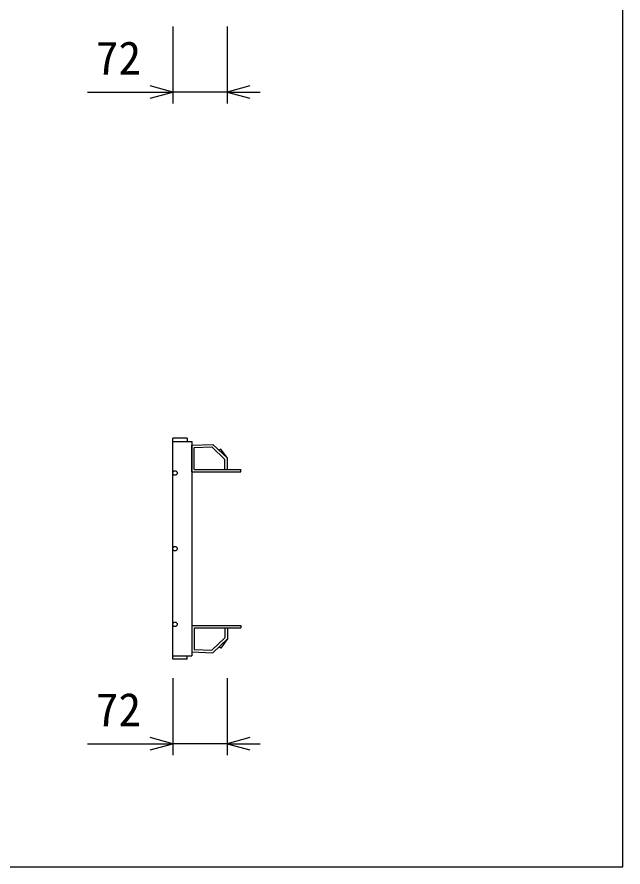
# Model space of a CAD drawing. Units: millimetres, scale not verified. Extents: x -16800 to 16800, y -5940 to 5940.
# Drawn here: x -2255 to -1454, y 1508 to 2631 of the extents above; entities that cross this region are included whole.
import ezdxf
from ezdxf.enums import TextEntityAlignment as Align

# ---------------------------------------------------------------- set-up
doc = ezdxf.new("R2010")
doc.units = ezdxf.units.MM
doc.header["$LTSCALE"] = 20
doc.linetypes.add('DOTTED', pattern=[1.75, 0.25, -1.5])
for name, color, linetype, lineweight in [('0-0_DIM', 7, 'Continuous', 25), ('0-2_HATCH', 6, 'Continuous', 25), ('0-6_TXT', 7, 'Continuous', 25)]:
    doc.layers.add(name, color=color, linetype=linetype, lineweight=lineweight)
doc.styles.add('ＭＳ ゴシック', font='')
doc.styles.get('ＭＳ ゴシック').set_extended_font_data('MS Gothic')

msp = doc.modelspace()

# ---------------------------------------------------------------- linework, layer by layer
at = {"layer": '0-0_DIM'}
for p, q in [((-2048.88, 2618.7), (-2048.88, 2517.11)), ((-1976.88, 2618.7), (-1976.88, 2517.11)), ((-2161.49, 2532.11), (-2048.88, 2532.11)), ((-1976.88, 2532.11), (-2048.88, 2532.11)), ((-1976.88, 2532.11), (-1933.41, 2532.11)), ((-2048.88, 1757.61), (-2048.88, 1656.02)), ((-1976.88, 1757.61), (-1976.88, 1656.02)), ((-2161.49, 1671.02), (-2048.88, 1671.02)), ((-1976.88, 1671.02), (-2048.88, 1671.02)), ((-1976.88, 1671.02), (-1933.41, 1671.02))]:
    msp.add_line(p, q, dxfattribs=at)
for points in [[(-2078.88, 2524.07), (-2048.88, 2532.11), (-2078.88, 2540.15)], [(-1946.88, 2540.15), (-1976.88, 2532.11), (-1946.88, 2524.07)], [(-2078.88, 1662.99), (-2048.88, 1671.02), (-2078.88, 1679.06)], [(-1946.88, 1679.06), (-1976.88, 1671.02), (-1946.88, 1662.99)]]:
    msp.add_lwpolyline(points, dxfattribs=at)
at = {"layer": '0-2_HATCH'}
for p, q in [((-2029.88, 2074.83), (-2048.88, 2074.83)), ((-2048.88, 2070.33), (-2023.88, 2070.33)), ((-2029.88, 2074.83), (-2029.88, 2070.33)), ((-2023.88, 2070.33), (-2023.88, 1787.33)), ((-2023.88, 2065.38), (-1996.12, 2066.33)), ((-2023.88, 2030.33), (-2023.88, 2065.38)), ((-2020.68, 2062.29), (-1997.38, 2063.13)), ((-2020.68, 2033.53), (-2020.68, 2062.29)), ((-1997.38, 2063.13), (-1979.9, 2046.77)), ((-1996.12, 2066.33), (-1976.7, 2048.15)), ((-1976.7, 2048.15), (-1985.27, 2060.47)), ((-1979.9, 2033.53), (-1979.9, 2046.77)), ((-1976.7, 2033.53), (-1976.7, 2048.15)), ((-2020.68, 2033.53), (-1958.88, 2033.53)), ((-2023.88, 1827.33), (-2023.88, 1792.29)), ((-2020.68, 1824.13), (-2020.68, 1795.38)), ((-2020.68, 1824.13), (-1958.88, 1824.13)), ((-1979.9, 1824.13), (-1979.9, 1810.9)), ((-1976.7, 1824.13), (-1976.7, 1809.51)), ((-1997.38, 1794.53), (-1979.9, 1810.9)), ((-1996.12, 1791.33), (-1976.7, 1809.51)), ((-1976.7, 1809.51), (-1985.27, 1797.2)), ((-2048.88, 1787.33), (-2023.88, 1787.33)), ((-2029.88, 1782.83), (-2029.88, 1787.33)), ((-2023.88, 1792.29), (-1996.12, 1791.33)), ((-2020.68, 1795.38), (-1997.38, 1794.53))]:
    msp.add_line(p, q, dxfattribs=at)
at = {"layer": '0-2_HATCH', "linetype": 'DOTTED'}
for p, q in [((-1985.27, 2060.47), (-1987.9, 2058.64)), ((-1985.27, 1797.2), (-1987.9, 1799.03))]:
    msp.add_line(p, q, dxfattribs=at)
at = {"layer": '0-2_HATCH'}
for points in [[(-2029.88, 1782.83), (-2048.88, 1782.83), (-2048.88, 2074.83)], [(-2023.88, 2030.33), (-1958.88, 2030.33), (-1958.88, 2033.53)], [(-2023.88, 1827.33), (-1958.88, 1827.33), (-1958.88, 1824.13)]]:
    msp.add_lwpolyline(points, dxfattribs=at)
for centre in [(-2045.88, 2028.83), (-2045.88, 1928.83), (-2045.88, 1828.83)]:
    msp.add_circle(centre, 3, dxfattribs=at)
at = {"layer": '0-6_TXT'}
msp.add_lwpolyline([(-3954.13, 1508.14), (-1454.13, 1508.14), (-1454.13, 3708.14), (-3954.13, 3708.14)], close=True, dxfattribs=at)

# ---------------------------------------------------------------- texts
at = {"layer": '0-0_DIM', "style": 'ＭＳ ゴシック'}
for p in [(-2150.51, 2542.11), (-2150.51, 1681.02)]:
    msp.add_text('72', height=43.99, dxfattribs=at).set_placement(p, align=Align.BOTTOM_LEFT)

doc.saveas('drawing.dxf')
